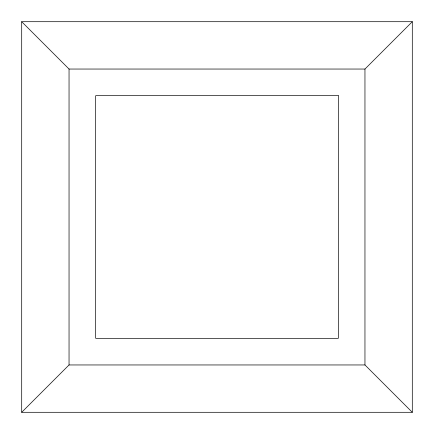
<?xml version="1.0" encoding="UTF-8"?>
<svg xmlns="http://www.w3.org/2000/svg" width="434" height="434" viewBox="0 0 434 434"><rect width="100%" height="100%" fill="white"/><g stroke="black" fill="none" stroke-linecap="round" stroke-linejoin="round"><path stroke-width="0.65" d="M21.7 412.3L69.044 364.956L69.044 69.044L21.7 21.7L412.3 21.7L412.3 412.3L21.7 412.3L21.7 21.7M69.044 69.044L364.956 69.044L412.3 21.7M69.044 364.956L364.956 364.956L412.3 412.3M364.956 69.044L364.956 364.956M338.325 95.675L95.675 95.675L95.675 338.325L338.325 338.325L338.325 95.675"/></g></svg>
